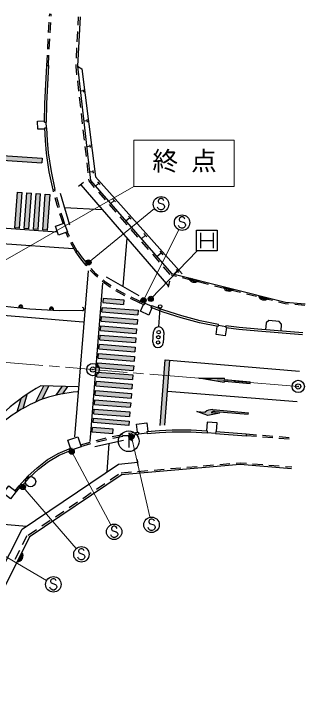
# Model space of a CAD drawing. Units: millimetres, scale not verified. Extents: x 40000 to 680000, y 20000 to 380000.
# Drawn here: x 429518 to 457786, y 245402 to 313042 of the extents above; entities that cross this region are included whole.
import ezdxf
from ezdxf.enums import TextEntityAlignment as Align

# ---------------------------------------------------------------- set-up
doc = ezdxf.new("R2010")
doc.units = ezdxf.units.MM
doc.header["$LTSCALE"] = 1000
doc.header["$PDMODE"] = 32
doc.header["$PDSIZE"] = 500
doc.linetypes.add('CHAIN', pattern=[18.5, 12, -1.5, 3.5, -1.5])
for name, color, linetype, lineweight in [('M-BGD', 7, 'Continuous', 25), ('M-BGD-EXST', 7, 'Continuous', 25), ('M-BMK', 2, 'CHAIN', 13), ('M-BMK-HTXT', 7, 'Continuous', 13), ('M-BMK-SRVR', 3, 'Continuous', 25), ('M-STR-HTXT', 7, 'Continuous', 13), ('M-STR-STRC', 7, 'Continuous', 25)]:
    doc.layers.add(name, color=color, linetype=linetype, lineweight=lineweight)
doc.styles.add('ＭＳ ゴシック', font='')
doc.styles.get('ＭＳ ゴシック').set_extended_font_data('MS Gothic')

msp = doc.modelspace()

# ---------------------------------------------------------------- hatches: boundary and pattern name
at = {"layer": 'M-STR-STRC'}
for points in [[(425784, 299496), (425753, 299047), (432223, 298601), (432254, 299050)], [(430316, 295724), (429867, 295756), (429619, 292288), (430068, 292256)], [(431214, 295660), (430765, 295692), (430516, 292224), (430965, 292191)], [(432112, 295596), (431663, 295628), (431414, 292159), (431863, 292127)], [(432999, 295532), (432560, 295563), (432312, 292095), (432751, 292063)], [(438701, 285433), (438172, 285476), (438136, 285028), (440155, 284864), (440161, 284929)], [(438701, 285433), (440161, 284929), (440192, 285312)], [(438103, 284573), (438066, 284124), (441543, 283843), (441579, 284292)], [(438030, 283676), (437994, 283227), (441470, 282946), (441506, 283395)], [(437957, 282779), (437921, 282330), (441398, 282049), (441434, 282498)], [(437885, 281882), (437849, 281433), (441325, 281152), (441361, 281600)], [(437812, 280985), (437776, 280536), (441252, 280255), (441289, 280703)], [(437740, 280088), (437703, 279639), (441180, 279358), (441216, 279806)], [(444418, 276451), (444651, 279447), (444202, 279485), (443708, 273114), (444161, 273142)], [(437667, 279190), (437631, 278742), (441107, 278461), (441144, 278909)], [(437595, 278293), (437558, 277845), (441035, 277564), (441071, 278012)], [(437522, 277396), (437486, 276948), (440962, 276667), (440998, 277115)], [(447469, 277712), (449940, 277270), (449953, 277419), (452443, 277200), (452456, 277350), (449966, 277568), (449979, 277718)], [(432904, 276934), (432408, 276947), (431636, 275396, -0.0123), (432270, 275661)], [(434210, 276899), (433616, 276057, -0.01221), (434261, 276190), (434751, 276884)], [(430797, 276132, 0.0091), (430208, 275720), (429831, 274426, -0.01189), (430400, 274769)], [(437449, 276499), (437413, 276051), (440890, 275770), (440926, 276218)], [(437377, 275602), (437341, 275154), (440817, 274872), (440853, 275321)], [(437304, 274705), (437268, 274257), (440745, 273975), (440781, 274424)], [(448815, 274648, 0.20151), (448078, 274410), (447281, 274477), (448351, 274085), (449473, 274291), (448676, 274359, -0.20151), (449044, 274478), (452275, 274204), (452288, 274354)], [(437232, 273808), (437198, 273385), (440674, 273104), (440708, 273527)], [(437159, 272919), (437121, 272471), (439116, 272300), (439154, 272748)]]:
    msp.add_hatch(color=256, dxfattribs=at).paths.add_polyline_path(points)

# ---------------------------------------------------------------- linework, layer by layer
at = {"layer": 'M-BGD'}
for p, q in [((432977, 312830), (432989, 313042)), ((432989, 313042), (433139, 313034)), ((433127, 312822), (433139, 313034)), ((435757, 311938), (435800, 312755)), ((432890, 311233), (432944, 312231)), ((433039, 311224), (433094, 312223)), ((435673, 310340), (435725, 311338)), ((432802, 309635), (432857, 310634)), ((432952, 309627), (433006, 310625)), ((435589, 308742), (435641, 309741)), ((432714, 308037), (432769, 309036)), ((432864, 308029), (432919, 309028)), ((432714, 308037), (432914, 308027)), ((435547, 307955), (435557, 308143)), ((435640, 307148), (435547, 307955)), ((435822, 305559), (435708, 306552)), ((436261, 305570), (435976, 305534)), ((436247, 305684), (436275, 305456)), ((436004, 303969), (435890, 304963)), ((436186, 302379), (436072, 303373)), ((432488, 302531), (432688, 302528)), ((432623, 302529), (432636, 301994)), ((436622, 302674), (436308, 302635)), ((436607, 302800), (436638, 302548)), ((432519, 301863), (431841, 301846)), ((432513, 301988), (432713, 301998)), ((436368, 300790), (436254, 301783)), ((436897, 300326), (436929, 300069)), ((436550, 299200), (436436, 300194)), ((436913, 300198), (436592, 300158)), ((436732, 297611), (436619, 298604)), ((437184, 297728), (436874, 297689)), ((437169, 297851), (437199, 297604)), ((436821, 296834), (436801, 297015)), ((436261, 296672), (435799, 296284)), ((436001, 296454), (444510, 286622)), ((437357, 296216), (436821, 296834)), ((437754, 296616), (437447, 296341)), ((437644, 296739), (437864, 296493)), ((433313, 295963), (433509, 296004)), ((433367, 295771), (433313, 295963)), ((433509, 295818), (433457, 296004)), ((434008, 295636), (434925, 292586)), ((438406, 295007), (437750, 295762)), ((433719, 294503), (433528, 295192)), ((433863, 294545), (433670, 295240)), ((439255, 294939), (438922, 294640)), ((439136, 295072), (439375, 294805)), ((433803, 294231), (433719, 294503)), ((433945, 294279), (433863, 294545)), ((434421, 294261), (438070, 294063)), ((439454, 293798), (438799, 294554)), ((434089, 293294), (433978, 293657)), ((434232, 293340), (434120, 293705)), ((434287, 292706), (434089, 293294)), ((434429, 292754), (434232, 293340)), ((440502, 292589), (439847, 293345)), ((440762, 293265), (440397, 292939)), ((440631, 293411), (440893, 293120)), ((434429, 292754), (434287, 292706)), ((434721, 291890), (434578, 291842)), ((434589, 291811), (434578, 291842)), ((434790, 291364), (434589, 291811)), ((434729, 291866), (434721, 291890)), ((434921, 291439), (434729, 291866)), ((441550, 291380), (440895, 292136)), ((442289, 291572), (441891, 291216)), ((442147, 291731), (442432, 291413)), ((447244, 290051), (447244, 292051)), ((447244, 292051), (449244, 292051)), ((447619, 291801), (447619, 290301)), ((448869, 291801), (448869, 290301)), ((449244, 292051), (449244, 290051)), ((435670, 290027), (435171, 290894)), ((440468, 291293), (440088, 286594)), ((442598, 290171), (441943, 290927)), ((447619, 291051), (448869, 291051)), ((435540, 289953), (435041, 290819)), ((435540, 289953), (435706, 290064)), ((443646, 288963), (442991, 289718)), ((443820, 289843), (443404, 289471)), ((443671, 290009), (443969, 289676)), ((449244, 290051), (447244, 290051)), ((436533, 288622), (436687, 288749)), ((437380, 287715), (436935, 288192)), ((437484, 287823), (437006, 288336)), ((444695, 287754), (444039, 288509)), ((445259, 288239), (445505, 287964)), ((437644, 287489), (437380, 287715)), ((437711, 287629), (437484, 287823)), ((441673, 285685), (438502, 287505)), ((445310, 287571), (444771, 287707)), ((445382, 288102), (445038, 287794)), ((438324, 286909), (438101, 287100)), ((438415, 287028), (438168, 287240)), ((438908, 286511), (438324, 286909)), ((438972, 286648), (438415, 287028)), ((444633, 287107), (444484, 286520)), ((446861, 287180), (445891, 287424)), ((448413, 286789), (447443, 287034)), ((440284, 285698), (439407, 286180)), ((440348, 285834), (439471, 286316)), ((449964, 286399), (448994, 286643)), ((451516, 286008), (450546, 286252)), ((441790, 285143), (440886, 285569)), ((453067, 285617), (452097, 285861)), ((454619, 285226), (453649, 285470)), ((441726, 285007), (440822, 285433)), ((441726, 285007), (441805, 285191)), ((442155, 284823), (441726, 285007)), ((442234, 285007), (441805, 285191)), ((442155, 284823), (442234, 285007)), ((442229, 284994), (442897, 284687)), ((455858, 284914), (455201, 285080)), ((456179, 284887), (455858, 284914)), ((457773, 284753), (456777, 284837)), ((442919, 284520), (442601, 283828)), ((442844, 284548), (442916, 284735)), ((449341, 282710), (449380, 282906)), ((449365, 282829), (450096, 282714)), ((450104, 282780), (450080, 282582)), ((450146, 282574), (450026, 281809)), ((449191, 272531), (449261, 273356)), ((441527, 272454), (441422, 273242)), ((448293, 272599), (448282, 272399)), ((439067, 272026), (439560, 272132)), ((439109, 271882), (439591, 271986)), ((439560, 272132), (440046, 272231)), ((439591, 271986), (440088, 272087)), ((440634, 272351), (440712, 272367)), ((440676, 272206), (440742, 272220)), ((440712, 272367), (441607, 272462)), ((440712, 272367), (440734, 272168)), ((440734, 272168), (441628, 272263)), ((441607, 272462), (441628, 272263)), ((442441, 272372), (441628, 272264)), ((442427, 272519), (442446, 272320)), ((448285, 272444), (449094, 272375)), ((449107, 272538), (449091, 272339)), ((449091, 272339), (452056, 272100)), ((449107, 272538), (452072, 272299)), ((452072, 272299), (452056, 272100)), ((452060, 272150), (453056, 272068)), ((452072, 272299), (453069, 272217)), ((453654, 272019), (454651, 271937)), ((453667, 272168), (454663, 272086)), ((455261, 272037), (456258, 271955)), ((435970, 271229), (436930, 271508)), ((436011, 271085), (436972, 271364)), ((437386, 271057), (440150, 271690)), ((437510, 271662), (438369, 271875)), ((437552, 271518), (438403, 271729)), ((438369, 271875), (438481, 271900)), ((438403, 271729), (438523, 271755)), ((438555, 268612), (438766, 271373)), ((455249, 271888), (456246, 271806)), ((436031, 271047), (435081, 270729)), ((435092, 270947), (435171, 270763)), ((430307, 263052), (439673, 269365)), ((439673, 269365), (441549, 269540)), ((441579, 269203), (441525, 269803)), ((447904, 269194), (448901, 269278)), ((449499, 269329), (450495, 269414)), ((451093, 269464), (451499, 269499)), ((451499, 269499), (452090, 269450)), ((452688, 269401), (453684, 269319)), ((454282, 269270), (455279, 269188)), ((439933, 268517), (440930, 268602)), ((441527, 268653), (442524, 268737)), ((443122, 268788), (444118, 268873)), ((444716, 268923), (445712, 269008)), ((446310, 269059), (447307, 269143)), ((455877, 269139), (456485, 269089)), ((431006, 262299), (440022, 268375)), ((438855, 267830), (439684, 268389)), ((429644, 266783), (430025, 267264)), ((430025, 267264), (430174, 267130)), ((437528, 266936), (438358, 267495)), ((429763, 266692), (430143, 267171)), ((436202, 266042), (437031, 266600)), ((434875, 265147), (435704, 265706)), ((433548, 264253), (434377, 264812)), ((432221, 263359), (433050, 263918)), ((428118, 263560), (430734, 263341)), ((427673, 257869), (430307, 263052)), ((430348, 261553), (430799, 262445)), ((430894, 262465), (431724, 263023)), ((429627, 260125), (430077, 261017))]:
    msp.add_line(p, q, dxfattribs=at)
for points in [[(435950, 312747), (435698, 307960), (436965, 296897), (444808, 287852)], [(432488, 302531), (432515, 304366), (432714, 308037)], [(432688, 302528), (432715, 304359), (432914, 308027)], [(435698, 307960), (436113, 307720), (437434, 297224), (445847, 287828)], [(431841, 301846), (431822, 302643), (432490, 302659)], [(433313, 295963), (432954, 297712), (432683, 299534), (432574, 300759), (432513, 301988)], [(433509, 296004), (433151, 297747), (432881, 299558), (432774, 300773), (432713, 301998)], [(436533, 288622), (436002, 289265), (435540, 289953)], [(436687, 288749), (436163, 289384), (435706, 290064)], [(444808, 287852), (455883, 285062), (457786, 284902)], [(442601, 283828), (441796, 284197), (442095, 284849)], [(449341, 282710), (447550, 283069), (445765, 283546), (443994, 284107), (442844, 284548)], [(449380, 282906), (447595, 283264), (445821, 283738), (444060, 284295), (442916, 284735)], [(457554, 282090), (453204, 282448), (451378, 282624), (450104, 282780)], [(455452, 282263), (455507, 282938), (455278, 283208), (454281, 283289), (454012, 283060), (453957, 282386)], [(450026, 281809), (449140, 281948), (449262, 282726)], [(457538, 281891), (453186, 282249), (451357, 282426), (450080, 282582)], [(441422, 273242), (442408, 273372), (442519, 272527)], [(449261, 273356), (448276, 273439), (448205, 272604)], [(442427, 272519), (443648, 272633), (444875, 272694), (446711, 272686), (448293, 272599)], [(435019, 270916), (434763, 271678), (435712, 271997), (436031, 271047)], [(442446, 272320), (443662, 272434), (444879, 272494), (446705, 272486), (448282, 272399)], [(430025, 267264), (430855, 268178), (431774, 269012), (432757, 269770), (433823, 270406), (435092, 270947)], [(430174, 267130), (430997, 268037), (431903, 268858), (432870, 269605), (433914, 270228), (435171, 270763)], [(439946, 268368), (451499, 269348), (456472, 268939)], [(423815, 245402), (425898, 252079), (431095, 262366)]]:
    msp.add_lwpolyline(points, dxfattribs=at)
for points in [[(434400, 292747), (434709, 291889), (433851, 291581), (433542, 292439)], [(429019, 267260), (429744, 266707), (429190, 265982), (428466, 266536)]]:
    msp.add_lwpolyline(points, close=True, dxfattribs=at)
msp.add_circle((431132, 267660), 500, dxfattribs=at)
for centre, radius, start, end in [((447017, 287571), 567, 193.93466, 317.78969), ((447017, 287571), 453, 201.89405, 309.8303), ((447017, 287571), 340, 217.51943, 294.20492), ((450411, 286716), 567, 193.93466, 317.78969), ((450411, 286716), 453, 201.89405, 309.8303), ((450411, 286716), 340, 217.51943, 294.20492), ((453805, 285861), 567, 193.93466, 317.78969), ((453805, 285861), 453, 201.89405, 309.8303), ((453805, 285861), 340, 217.51943, 294.20492), ((429837, 260467), 567, 271.26641, 35.12143), ((429837, 260467), 453, 279.2258, 27.16204), ((429837, 260467), 340, 294.85117, 11.53667)]:
    msp.add_arc(centre, radius, start, end, dxfattribs=at)
at = {"layer": 'M-BGD-EXST'}
for p, q in [((440064, 272132), (441264, 272132)), ((440664, 272132), (440664, 270982)), ((440664, 271832), (441064, 271632))]:
    msp.add_line(p, q, dxfattribs=at)
msp.add_circle((440664, 271582), 1000, dxfattribs=at)
at = {"layer": 'M-BMK'}
for p, q in [((432334, 278937), (426078, 279452)), ((433928, 278806), (432932, 278888)), ((440506, 278265), (434526, 278757)), ((442101, 278134), (441104, 278216)), ((448679, 277593), (442699, 278085)), ((450273, 277462), (449277, 277544)), ((457127, 276898), (450871, 277413))]:
    msp.add_line(p, q, dxfattribs=at)
at = {"layer": 'M-BMK-HTXT'}
msp.add_lwpolyline([(441145, 296300), (450895, 296300), (450895, 300800), (441145, 300800)], close=True, dxfattribs=at)
at = {"layer": 'M-BMK-SRVR'}
for centre in [(437194, 278538), (457127, 276898)]:
    msp.add_circle(centre, 600, dxfattribs=at)
for p in [(437194, 278538), (457127, 276898)]:
    msp.add_point(p, dxfattribs=at)
at = {"layer": 'M-STR-HTXT'}
for p, q in [((413636, 280541), (441145, 296300)), ((436768, 288933), (443152, 294154)), ((442106, 285262), (445522, 292084)), ((442803, 285393), (447294, 290053)), ((440927, 272013), (442717, 264258)), ((435132, 270559), (438928, 263481)), ((430389, 267145), (435572, 261186)), ((426650, 261597), (432690, 258074))]:
    msp.add_line(p, q, dxfattribs=at)
at = {"layer": 'M-STR-STRC'}
for p, q in [((425753, 299047), (432223, 298601)), ((425784, 299496), (432254, 299050)), ((432254, 299050), (432223, 298601)), ((429619, 292288), (429867, 295756)), ((429867, 295756), (430316, 295724)), ((430068, 292256), (430316, 295724)), ((430516, 292224), (430765, 295692)), ((430765, 295692), (431214, 295660)), ((430965, 292191), (431214, 295660)), ((431414, 292159), (431663, 295628)), ((431663, 295628), (432112, 295596)), ((431863, 292127), (432112, 295596)), ((432312, 292095), (432560, 295563)), ((443598, 295053), (443530, 294916)), ((443530, 294916), (443530, 294848)), ((443734, 295121), (443598, 295053)), ((443871, 295121), (443734, 295121)), ((444007, 295053), (443871, 295121)), ((444075, 294916), (444007, 295053)), ((443530, 294166), (443462, 294303)), ((443530, 294848), (443598, 294712)), ((443598, 294712), (444007, 294576)), ((444007, 294576), (444075, 294507)), ((444075, 294507), (444143, 294371)), ((444143, 294303), (444075, 294166)), ((444143, 294371), (444143, 294303)), ((443598, 294098), (443530, 294166)), ((443734, 294030), (443598, 294098)), ((443871, 294030), (443734, 294030)), ((444007, 294098), (443871, 294030)), ((444075, 294166), (444007, 294098)), ((433686, 291870), (419293, 292901)), ((445639, 293272), (445571, 293135)), ((445571, 293135), (445571, 293067)), ((445571, 293067), (445639, 292931)), ((445776, 293340), (445639, 293272)), ((445639, 292931), (446048, 292794)), ((445912, 293340), (445776, 293340)), ((446048, 293272), (445912, 293340)), ((446117, 293135), (446048, 293272)), ((430068, 292256), (429619, 292288)), ((430965, 292191), (430516, 292224)), ((445571, 292385), (445503, 292522)), ((445639, 292317), (445571, 292385)), ((445776, 292249), (445639, 292317)), ((445912, 292249), (445776, 292249)), ((446048, 292317), (445912, 292249)), ((446048, 292794), (446117, 292726)), ((446117, 292385), (446048, 292317)), ((446117, 292726), (446185, 292590)), ((446185, 292522), (446117, 292385)), ((446185, 292590), (446185, 292522)), ((431863, 292127), (431414, 292159)), ((432751, 292063), (432312, 292095)), ((435254, 290248), (417572, 291517)), ((435436, 272021), (436755, 288102)), ((436916, 271572), (438153, 286932)), ((438172, 285476), (438136, 285028)), ((438172, 285476), (440192, 285312)), ((438136, 285028), (440155, 284864)), ((440192, 285312), (440155, 284864)), ((438066, 284124), (441543, 283843)), ((443602, 282669), (443709, 284500)), ((437994, 283227), (438030, 283676)), ((438030, 283676), (441506, 283395)), ((437921, 282330), (437957, 282779)), ((437957, 282779), (441434, 282498)), ((437994, 283227), (441470, 282946)), ((441506, 283395), (441470, 282946)), ((437921, 282330), (441398, 282049)), ((441434, 282498), (441398, 282049)), ((443016, 281201), (443074, 282199)), ((444073, 282141), (444015, 281143)), ((437849, 281433), (437885, 281882)), ((437849, 281433), (441325, 281152)), ((437885, 281882), (441361, 281600)), ((441361, 281600), (441325, 281152)), ((437776, 280536), (437812, 280985)), ((437812, 280985), (441289, 280703)), ((437703, 279639), (437740, 280088)), ((437740, 280088), (441216, 279806)), ((437776, 280536), (441252, 280255)), ((441289, 280703), (441252, 280255)), ((437703, 279639), (441180, 279358)), ((441216, 279806), (441180, 279358)), ((443708, 273114), (444202, 279485)), ((444161, 273142), (444651, 279447)), ((444202, 279485), (457250, 278386)), ((437631, 278742), (437667, 279190)), ((437631, 278742), (441107, 278461)), ((437667, 279190), (441144, 278909)), ((441144, 278909), (441107, 278461)), ((437558, 277845), (437595, 278293)), ((437595, 278293), (441071, 278012)), ((441071, 278012), (441035, 277564)), ((437486, 276948), (437522, 277396)), ((437522, 277396), (440998, 277115)), ((437558, 277845), (441035, 277564)), ((447469, 277712), (449979, 277718)), ((449940, 277270), (447469, 277712)), ((449940, 277270), (449953, 277419)), ((449953, 277419), (452443, 277200)), ((449966, 277568), (449979, 277718)), ((449966, 277568), (452456, 277350)), ((452443, 277200), (452456, 277350)), ((431636, 275396), (432408, 276947)), ((435716, 276858), (432130, 276955)), ((432270, 275661), (432904, 276934)), ((433616, 276057), (434210, 276899)), ((434261, 276190), (434751, 276884)), ((437486, 276948), (440962, 276667)), ((440998, 277115), (440962, 276667)), ((430400, 274769), (430797, 276132)), ((437413, 276051), (437449, 276499)), ((437413, 276051), (440890, 275770)), ((437449, 276499), (440926, 276218)), ((440926, 276218), (440890, 275770)), ((444418, 276451), (457006, 275423)), ((429831, 274426), (430208, 275720)), ((437341, 275154), (437377, 275602)), ((437377, 275602), (440853, 275321)), ((440853, 275321), (440817, 274872)), ((437268, 274257), (437304, 274705)), ((437304, 274705), (440781, 274424)), ((437341, 275154), (440817, 274872)), ((448815, 274648), (452288, 274354)), ((437268, 274257), (440745, 273975)), ((440781, 274424), (440745, 273975)), ((447281, 274477), (448078, 274410)), ((448351, 274085), (447281, 274477)), ((449473, 274291), (448351, 274085)), ((448676, 274359), (449473, 274291)), ((449044, 274478), (452275, 274204)), ((452275, 274204), (452288, 274354)), ((437198, 273385), (437232, 273808)), ((437232, 273808), (440708, 273527)), ((437121, 272471), (437159, 272919)), ((439154, 272748), (437159, 272919)), ((439116, 272300), (439154, 272748)), ((439116, 272300), (437121, 272471)), ((442678, 263952), (442609, 263816)), ((442609, 263816), (442609, 263748)), ((442814, 264020), (442678, 263952)), ((442950, 264020), (442814, 264020)), ((443087, 263952), (442950, 264020)), ((443155, 263816), (443087, 263952)), ((439049, 263266), (438980, 263130)), ((438980, 263130), (438980, 263062)), ((439185, 263335), (439049, 263266)), ((439321, 263335), (439185, 263335)), ((439458, 263266), (439321, 263335)), ((439526, 263130), (439458, 263266)), ((442609, 263066), (442541, 263202)), ((442609, 263748), (442678, 263611)), ((442678, 263611), (443087, 263475)), ((443087, 263475), (443155, 263407)), ((443155, 263407), (443223, 263270)), ((443223, 263202), (443155, 263066)), ((443223, 263270), (443223, 263202)), ((438980, 262380), (438912, 262516)), ((438980, 263062), (439049, 262926)), ((439049, 262926), (439458, 262789)), ((439458, 262789), (439526, 262721)), ((439526, 262721), (439594, 262585)), ((439594, 262516), (439526, 262380)), ((439594, 262585), (439594, 262516)), ((442678, 262998), (442609, 263066)), ((442814, 262930), (442678, 262998)), ((442950, 262930), (442814, 262930)), ((443087, 262998), (442950, 262930)), ((443155, 263066), (443087, 262998)), ((439049, 262312), (438980, 262380)), ((439185, 262244), (439049, 262312)), ((439321, 262244), (439185, 262244)), ((439458, 262312), (439321, 262244)), ((439526, 262380), (439458, 262312)), ((436004, 261153), (435867, 261085)), ((436140, 261153), (436004, 261153)), ((436276, 261085), (436140, 261153)), ((435867, 261085), (435799, 260949)), ((435799, 260949), (435799, 260881)), ((435799, 260881), (435867, 260744)), ((435867, 260744), (436276, 260608)), ((436345, 260949), (436276, 261085)), ((436276, 260608), (436345, 260540)), ((436345, 260540), (436413, 260403)), ((435799, 260199), (435731, 260335)), ((435867, 260131), (435799, 260199)), ((436004, 260063), (435867, 260131)), ((436140, 260063), (436004, 260063)), ((436276, 260131), (436140, 260063)), ((436345, 260199), (436276, 260131)), ((436413, 260335), (436345, 260199)), ((436413, 260403), (436413, 260335)), ((433143, 258171), (433075, 258034)), ((433075, 258034), (433075, 257966)), ((433075, 257966), (433143, 257830)), ((433280, 258239), (433143, 258171)), ((433143, 257830), (433552, 257693)), ((433416, 258239), (433280, 258239)), ((433552, 258171), (433416, 258239)), ((433620, 258034), (433552, 258171)), ((433075, 257284), (433007, 257421)), ((433143, 257216), (433075, 257284)), ((433280, 257148), (433143, 257216)), ((433416, 257148), (433280, 257148)), ((433552, 257216), (433416, 257148)), ((433552, 257693), (433620, 257625)), ((433620, 257284), (433552, 257216)), ((433620, 257625), (433689, 257489)), ((433689, 257421), (433620, 257284)), ((433689, 257489), (433689, 257421))]:
    msp.add_line(p, q, dxfattribs=at)
for points in [[(432560, 295563), (432999, 295532), (432751, 292063)], [(436160, 284253), (433909, 284251), (431052, 284412), (427956, 284727), (423972, 285226), (419982, 285626), (417479, 285851)], [(412899, 285083), (430434, 283647), (436237, 283165)], [(438066, 284124), (438103, 284573), (441579, 284292), (441543, 283843)], [(440708, 273527), (440674, 273104), (437198, 273385)]]:
    msp.add_lwpolyline(points, dxfattribs=at)
for centre, radius in [((443802, 294576), 750), ((445844, 292794), 750), ((436768, 288933), 150), ((436768, 288933), 120), ((436768, 288933), 90), ((436768, 288933), 60), ((436768, 288933), 30), ((436768, 288933), 20), ((442803, 285393), 150), ((442803, 285393), 120), ((442803, 285393), 90), ((442803, 285393), 60), ((442106, 285262), 150), ((442106, 285262), 120), ((442106, 285262), 90), ((442106, 285262), 60), ((442106, 285262), 30), ((442106, 285262), 20), ((442803, 285393), 30), ((442803, 285393), 20), ((443718, 284666), 167), ((430181, 284613), 112), ((430181, 284613), 100), ((430181, 284613), 100), ((430181, 284613), 100), ((433168, 284405), 100), ((433168, 284405), 100), ((433168, 284405), 100), ((443573, 282170), 167), ((443544, 281671), 167), ((443516, 281172), 167), ((440927, 272013), 150), ((440927, 272013), 120), ((440927, 272013), 90), ((440927, 272013), 60), ((440927, 272013), 30), ((440927, 272013), 20), ((435132, 270559), 150), ((435132, 270559), 120), ((435132, 270559), 90), ((435132, 270559), 60), ((435132, 270559), 30), ((435132, 270559), 20), ((430389, 267145), 150), ((430389, 267145), 120), ((430389, 267145), 90), ((430389, 267145), 60), ((430389, 267145), 30), ((430389, 267145), 20), ((442882, 263475), 750), ((439253, 262789), 750), ((436072, 260608), 750), ((433348, 257693), 750)]:
    msp.add_circle(centre, radius, dxfattribs=at)
for centre, radius, start, end in [((430181, 284613), 188, 317.31886, 211.05866), ((430181, 284613), 150, 305.59838, 222.77914), ((433168, 284405), 188, 319.90816, 213.64795), ((433168, 284405), 150, 308.18768, 225.36843), ((433168, 284405), 112, 266.77809, 266.77802), ((436160, 284403), 150, 270.05679, 90.05679), ((443573, 282170), 500, 356.68168, 176.68168), ((443516, 281172), 500, 176.68168, 356.68168), ((441822, 259755), 19743, 119.40132, 143.30051), ((436669, 262915), 13491, 94.15683, 108.13319), ((437329, 262640), 13969, 110.35683, 143.4075), ((448730, 273652), 1000, 85.15333, 130.72633), ((449002, 273980), 500, 85.15333, 130.72633)]:
    msp.add_arc(centre, radius, start, end, dxfattribs=at)
for p in [(436768, 288933), (442106, 285262), (442803, 285393), (440927, 272013), (435132, 270559), (430389, 267145)]:
    msp.add_point(p, dxfattribs=at)

# ---------------------------------------------------------------- texts
at = {"layer": 'M-BMK-HTXT', "style": 'ＭＳ ゴシック'}
msp.add_text('終 点', height=1833, dxfattribs=at).set_placement((442967, 297306), align=Align.BOTTOM_LEFT)

doc.saveas('drawing.dxf')
